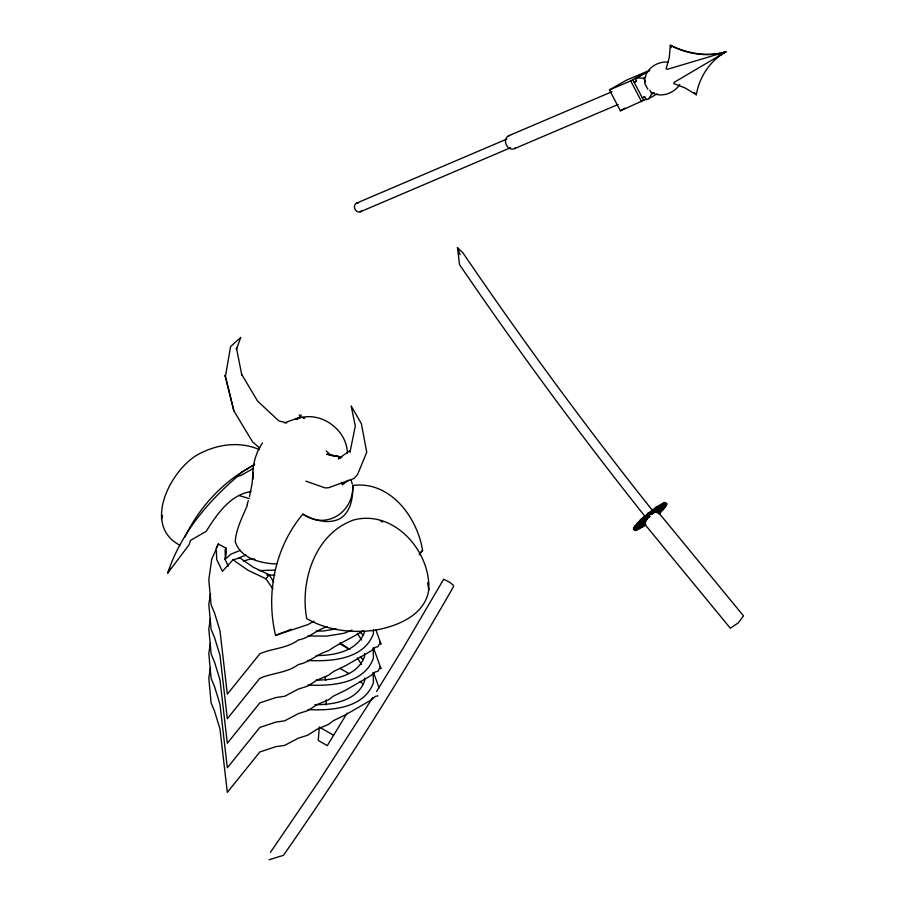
<?xml version="1.0" encoding="UTF-8"?>
<svg xmlns="http://www.w3.org/2000/svg" width="905" height="905" viewBox="0 0 905 905"><rect width="100%" height="100%" fill="white"/><g stroke="black" fill="none" stroke-linecap="round" stroke-linejoin="round"><path stroke-width="1.36" d="M252.936 475.125L252.868 479.164C252.19 466.313 255.187 453.631 262.473 442.964M419.196 554.708L422.578 550.489C417.352 516.959 389.795 480.476 352.792 485.499C353.052 497.422 351.061 511.698 340.099 518.599C328.096 524.776 313.945 520.194 302.858 514.131C275.018 547.118 265.561 593.657 275.561 635.378L308.085 624.529L314.024 621.101M253.106 472.274L251.975 484.413L249.475 496.562M326.072 705.006L326.309 699.87M179.812 545.183C142.436 525.658 169.733 471.901 196.34 455.475C215.356 444.434 238.886 440.611 259.475 449.661M210.514 593.838L208.806 604.348L211.103 629.303L214.564 637.606L219.972 655.277L227.325 718.706L259.859 678.309C272.62 672.72 286.953 673.082 298.412 664.496C309.555 662.505 317.44 653.715 328.3 650.853C339.285 643.014 351.977 638.138 363.233 630.615M210.514 618.387L208.806 628.907L211.103 653.851L214.564 662.155L219.972 679.836L227.325 743.254L259.859 702.857L275.878 697.551L284.623 696.296L298.412 689.044L307.824 686.069L317.236 680.006L328.3 675.402L333.628 671.453L345.687 665.628L370.756 651.148L375.451 647.301L377.985 646.713L379.218 644.224L380.926 643.862L375.835 629.79M210.514 642.935L208.806 653.455L211.103 678.411L214.564 686.703L219.972 704.384L227.325 767.802L259.859 727.416L275.878 722.1L284.623 720.855L298.412 713.592L307.824 710.617L317.236 704.554L328.3 699.95L333.628 696.002L345.687 690.176L370.756 675.707L375.451 671.849L377.985 671.272L379.218 668.772L380.926 668.41L373.527 647.935M210.514 667.494L208.806 678.003L211.103 702.959L214.564 711.251L219.972 728.932L227.325 792.35L259.859 751.965L275.878 746.648L284.623 745.403L298.412 738.152L307.824 735.165L317.236 729.102L328.3 724.498L333.628 720.55L345.687 714.724L370.756 700.255L375.451 696.409L377.985 695.821M650.65 511.642L647.776 513.271L646.724 514.956M658.342 508.112L658.851 507.309L654.507 510.805L661.962 505.375L657.743 508.927L658.127 508.067M657.867 506.302L655.548 507.467L653.942 509.617M659.598 505.397L658.24 506.302M673.739 83.543L685.04 87.955L696.318 94.765C699.293 77.095 710.052 60.692 725.81 51.89C707.348 57.139 687.336 53.576 670.333 45.25L669.236 57.818L666.035 68.848M350.28 451.007L349.986 452.251L355.314 425.95L351.117 405.904L361.367 423.631L366.74 452.251L357.554 474.559L354.047 478.507L328.515 487.75L325.031 487.874L305.845 481.155M428.8 589.641C425.214 615.309 397.091 626.418 374.58 630.287C351.468 633.229 327.124 630.446 306.727 618.59C299.781 581.214 315.008 533.667 353.55 520.002C393.822 509.277 430.588 550.93 428.8 589.641L427.59 582.741M161.486 519.131L162.572 515.307M250.945 491.585C229.983 494.741 216.657 514.719 206.182 531.348L190.548 540.387L189.055 544.833L167.708 573.103C180.253 534.617 207.143 502.411 237.495 476.392L240.968 475.43L253.298 468.485M247.065 504.628L248.343 500.601M216.125 549.493L218.218 543.984L225.99 548.125L226.374 552.876L225.074 559.686M652.019 514.345C656.419 505.816 652.086 515.115 651.702 510.906M247.472 504.956C242.585 516.834 236.115 528.69 235.255 541.676C240.719 558.724 260.911 563.374 276.749 564.007M184.677 537.446C199.281 507.026 223.739 480.431 254.045 465.147M325.823 676.465L325.144 678.003L325.924 680.209M215.492 550.84L211.747 559.007L208.806 579.8L211.103 604.755L214.564 613.058L219.972 630.728L227.325 694.146L259.859 653.761C272.62 648.172 286.953 648.523 298.412 639.948C309.159 638.161 316.693 629.642 327.078 626.814M333.515 735.211L319.295 726.998L318.255 740.437L327.282 745.652L347.135 713.095M218.218 543.984L216.284 547.955L216.668 559.414L222.381 571.327L233.026 559.788L239.949 557.921L253.151 567.186L269.192 574.811L273.649 581.949M225.99 548.125L225.074 550.002L225.413 560.172L228.275 566.123M364.658 631.52C358.086 651.034 334.386 655.729 316.173 655.525M651.905 514.074L653.014 511.845M167.708 573.103L170.197 568.306M372.883 697.404L318.718 781.558L270.437 852.363M376.627 691.409L403.291 647.935L443.665 579.211L449.819 582.311L453.36 585.309L453.529 586.61A1991.204 1070.117 -63.2 0 1 283.446 855.327L269.113 859.75M634.371 528.984L634.937 529.21M643.579 517.988C643.874 516.336 637.867 521.506 640.197 520.827M654.168 509.063L652.596 509.504L650.152 512.162M660.797 504.662L656.872 507.275M644.632 96.62L642.358 97.932L644.722 96.926L646.362 99.731L648.727 98.724L651.804 93.905L654.077 92.593M654.043 512.671L657.449 508.44L653.308 513.44M272.903 588.929L265.968 578.804L269.192 574.811M642.889 520.013L638.104 522.705L639.315 521.902M642.199 518.961L640.842 519.911L642.052 519.108M651.51 510.827L652.143 510.216M665.447 503.621L665.956 502.807L664.18 503.7L664.802 502.513L661.77 504.752M679.757 84.561C673.897 93.441 661.012 98.159 651.464 92.367M654.609 510.646L656.464 508.587M644.767 523.475L640.751 527.762L644.665 523.678M655.571 511.811L660.559 506.506L654.801 512.49M647.923 513.554L649.281 512.603L648.376 513.531M655.141 508.225L656.498 507.264L655.582 508.191M661.759 504.538L661.25 504.571M659.134 513.61L658.636 513.644M644.53 522.954L638.217 528.984L644.745 522.875M656.725 511.291L663.048 505.262L656.521 511.382M419.535 553.385L422.578 550.489M348.47 480.25L342.305 484.842L341.479 482.365M645.152 516.257C646.849 514.459 642.81 517.649 644.756 516.574M642.844 518.78L641.792 519.708M659.27 505.782L658.501 506.404M662.053 504.673L663.489 502.965L660.582 504.764M637.041 528.859C635.446 530.703 639.609 527.106 637.233 528.701M664.485 505.737C662.867 507.615 667.076 503.983 664.689 505.578M645.819 524.685L642.414 526.948L645.514 523.95M659.428 513.746L660.865 512.038L658.523 513.373M645.31 521.744L638.048 528.192L644.405 522.649M656.996 511.585L664.734 504.786L656.86 511.597M635.559 525.839L633.602 527.841L634.812 527.502L633.387 529.108L634.156 528.893M636.453 528.373L635.785 529.165L646.509 520.386M664.508 506.676L657.177 512.343M225.255 558.985L231.25 554.03L240.357 550.353M659.937 507.694L661.974 506.031M645.525 521.314L636.656 528.226M644.507 517.128L645.073 516.687M642.957 519.594C633.466 528.859 654.202 511.382 639.473 521.744M637.086 526.574L634.529 529.176L637.934 526.914L638.862 525.681L635.661 527.377L639.993 523.882L637.437 526.495M663.829 507.762L661.272 510.375L665.605 506.868L663.637 508.056M664.18 507.682C671.646 499.832 658.308 513.112 663.772 508.18M646.294 520.262L635.966 528.068L646.204 520.477M657.245 512.185L665.333 506.2L664.711 506.517M350.269 450.385L338.278 458.88L340.902 457.851M638.478 522.943L636.701 523.837L640.276 520.556M636.735 524.776L636.102 525.081L637.595 523.825M298.548 417.646L296.229 419.264C318.651 409.479 346.898 428.653 347.384 453.134M646.34 519.9L637.097 526.269L646.125 520.194M657.154 512.852L662.72 509.096L657.302 512.637M643.964 517.513L642.731 518.022L646.69 514.538M635.943 525.703L634.699 526.212L638.659 522.739M673.897 82.502L725.81 51.89C707.393 57.434 687.144 54.153 670.333 45.25L671.205 47.694M718.593 56.155L725.81 51.89L719.068 53.689M647.403 518.87L639.054 523.871L647.064 519.244M658.512 512.683L662.211 510.375L658.625 512.558M609.461 89.946L626.136 80.319L647.38 71.269L630.706 80.896L609.461 89.946L620.4 110.806L646.159 99.131M636.43 80.986L634.156 82.298L636.509 81.292L635.423 78.882L649.711 70.624M635.423 78.882L637.776 77.875L643.591 78.271L645.865 76.959M620.4 110.806L625.163 108.046M648.727 98.724L657.064 93.916M297.179 418.596L295.731 419.422L299.046 418.246M254.757 464.175L241.612 472.308L237.506 476.415M639.439 525.669L640.084 525.398M299.091 415.225L301.399 415.135M284.453 422.816L298.13 417.963M642.064 519.108L646.6 517.128M647.55 518.294L643.014 520.273L647.878 518.384M508.35 135.908L611.961 91.722M356.525 203.161L506.857 139.053M360.281 211.815L510.612 147.707M514.526 148.624L618.138 104.448M238.366 558.136L245.99 555.059M351.977 630.106L344.16 633.251L326.479 636.125L307.96 635.921M275.561 635.378L291.32 629.247M666.996 69.425L725.81 51.89M243.332 561.123L250.776 558.894L255.006 559.166M643.851 523.124L730.301 628.183L738.141 623.002L743.514 615.875L657.087 510.805M259.169 570.602L275.154 570.071M336.038 628.93L322.949 631.057L316.173 630.977M649.779 516.947C641.826 519.73 646.374 515.477 648.874 517.445M266.794 575.014L274.916 575.105M307.96 660.469C331.411 661.702 364.149 659.372 373.448 633.557L373.324 629.744M316.173 680.074C334.386 680.277 358.086 675.583 364.658 656.068L364.579 653.523M307.96 685.017C331.411 686.25 364.149 683.92 373.448 658.105L373.109 647.923M314.816 704.61C333.425 705.029 357.848 700.583 364.658 680.617L364.579 678.071M307.96 709.565C331.411 710.798 364.149 708.468 373.448 682.664L373.109 672.483M668.342 62.23C656.261 60.59 642.81 70.862 644.914 83.803L647.867 89.244M304.171 417.793L303.152 417.691L304.827 417.963L302.361 417.318M341.23 457.048L326.637 454.208L341.807 457.172M330.076 455.226L341.128 457.093M286.693 422.997L278.729 420.825L257.518 401.017L241.567 374.161L241.861 375.405L236.488 348.12L236.375 349.511L240.73 337.418L230.594 346.536L225.402 376.661M239.044 495.521L249.305 498.587M265.968 578.804L247.902 570.218L233.026 559.788M339.986 643.851L349.783 649.541M339.986 668.399L348.787 673.478M380.349 520.68L382.555 522.038M302.858 514.131C325.992 530.375 353.866 512.479 352.792 485.295M340.042 642.754L349.262 649.224M259.724 448.009L252.642 442.002L233.852 410.836L225.107 375.405L233.852 410.836M360.224 632.324L363.177 634.959M360.224 656.883L363.177 659.507M360.224 681.431L363.177 684.056M326.23 450.973L331.219 455.509M644.824 516.178A2268.428 1207.802 56.4 0 1 459.548 264.622L457.466 247.653L462.975 252.891C522.886 340.925 585.886 426.866 652.256 510.16M357.351 633.251L361.502 640.016M357.351 657.811L361.502 664.564M694.407 92.434L696.318 94.765M648.58 513.373L650.005 516.472M379.648 642.143L380.926 643.862M379.648 666.702L380.926 668.41M643.591 78.271L645.491 81.88M649.903 90.296L651.804 93.905M632.787 79.685L643.726 100.546M630.706 80.896L641.645 101.745M457.466 247.653L460.091 254.803M373.527 672.483L379.071 687.845M351.117 480.261L352.249 483.926M648.806 514.345L649.281 516.28M515.748 147.73A7.07 5.758 66.9 0 1 506.314 144.913A7.07 5.758 66.9 0 1 509.775 135.433M361.796 210.458A4.717 3.846 66.9 0 1 354.884 209.021A4.717 3.846 66.9 0 1 358.538 202.969M299.623 416.809L300.709 416.628L299.623 416.809M634.371 530.104L639.462 527.095L635.887 530.375L635.129 530.602L638.681 526.778L634.371 530.104M636.849 529.945L641.159 526.62L636.849 529.945M637.686 524.832L641.996 521.506L637.686 524.832M639.337 528.701L643.647 525.364L639.337 528.701M643.715 519.018L648.025 515.68L643.715 519.018M643.828 525.76L645.356 524.572L643.828 525.76M647.324 515.974L651.634 512.637L647.324 515.974M648.704 514.956L650.231 513.769L648.704 514.956M651.023 513.112L655.333 509.787L651.023 513.112M659.293 512.581L663.603 509.244L659.293 512.581M660.13 507.467L664.44 504.13L660.13 507.467M661.827 506.992L666.137 503.655L661.827 506.992M662.607 507.309L666.917 503.972L662.607 507.309M663.953 506.359L657.822 511.37L663.953 506.359"/></g></svg>
